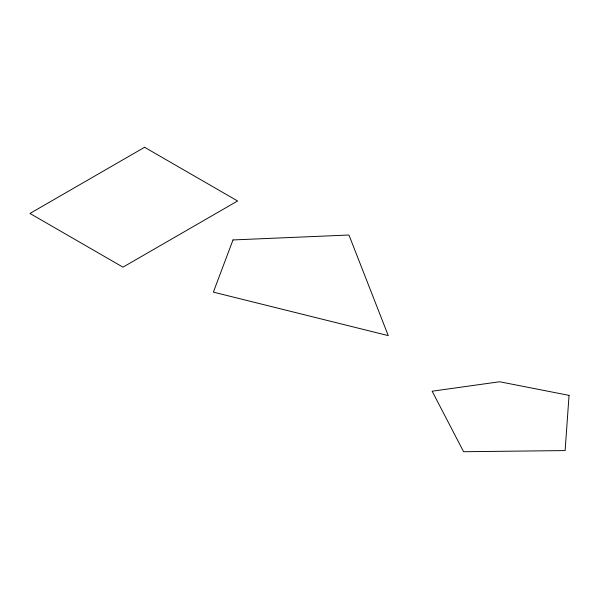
<?xml version="1.0" encoding="UTF-8"?>
<svg xmlns="http://www.w3.org/2000/svg" width="599" height="599" viewBox="0 0 599 599"><rect width="100%" height="100%" fill="white"/><g stroke="black" fill="none" stroke-linecap="round" stroke-linejoin="round"><path stroke-width="0.9" d="M569.05 395.37L565.119 450.583L463.589 451.721L432.149 391.207L499.618 381.758L569.05 395.37M233.011 239.937L213.364 292.125L388.257 335.62L348.955 235.018L233.011 239.937M144.584 147.279L29.95 213.461L122.967 267.161L237.601 200.979L144.584 147.279"/></g></svg>
